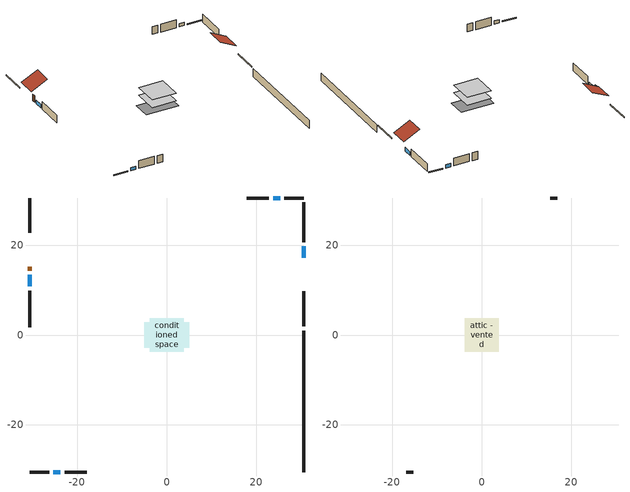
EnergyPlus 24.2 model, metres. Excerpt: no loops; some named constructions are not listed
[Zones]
conditioned space
 floor adiabatic (AdiabaticFloorConstruction): -3.78,-3.78 -3.78,3.78 3.78,3.78 3.78,-3.78 z0.3
 floor foundation (Slab1 construction): -5.06,-2.82 -5.06,2.82 5.06,2.82 5.06,-2.82 z-2.13
 wall outside (RimJoist1 construction): 30.54,1.9 30.54,9.7 z0.3:0.61
 wall outside (RimJoist2 construction): -30.54,-30.54 -26.22,-30.54 z0.3:0.61
 wall outside (RimJoist3 construction): -30.54,30.54 -30.54,22.74 z0.3:0.61
 wall outside (RimJoist4 construction): 30.54,30.54 26.22,30.54 z0.3:0.61
 wall outside (AdiabaticWallConstruction 1): -30.54,15.24 -30.54,14.32 z0.3:2.34
 wall outside (AdiabaticWallConstruction): 30.54,17.21 30.54,19.77 / -30.54,13.39 -30.54,10.83 z0.3:1.46; -25.29,-30.54 -23.7,-30.54 / 25.29,30.54 23.7,30.54 z0.3:1.34
 wall outside (Wall1 construction): 30.54,20.7 30.54,29.62 z0.3:2.74
 wall outside (Wall2 construction): -22.77,-30.54 -17.81,-30.54 z0.3:2.74
 wall outside (Wall3 construction): -30.54,9.91 -30.54,1.75 z0.3:2.74
 wall outside (Wall4 construction): 22.77,30.54 17.81,30.54 z0.3:2.74
 wall foundation (FoundationWall1 construction): 30.54,-30.54 30.54,0.97 z-2.13:0.3
 window (WindowConstruction): 30.54,17.21 30.54,19.77 z0.3:1.46
 window (WindowConstruction 1): -25.29,-30.54 -23.7,-30.54 z0.3:1.34
 window (WindowConstruction 2): -30.54,13.39 -30.54,10.84 z0.3:1.46
 window (WindowConstruction 3): 25.29,30.54 23.7,30.54 z0.3:1.34
 door (Door): -30.54,15.24 -30.54,14.32 z0.3:2.34
 ceiling adiabatic (AdiabaticFloorConstruction): 3.78,-3.78 3.78,3.78 -3.78,3.78 -3.78,-3.78 z0.3
attic - vented
 floor to conditioned space (Floor1 construction Reversed): -3.78,-3.78 -3.78,3.78 3.78,3.78 3.78,-3.78 z2.74
 wall outside (Wall5 construction): -16.89,-30.54 -15.26,-30.54 z0.3:2.74
 wall outside (Wall6 construction): 16.89,30.54 15.26,30.54 z0.3:2.74
 roof outside (Roof1 construction): 30.54,16.28,2.74 25.49,16.28,5.27 25.49,10.63,5.27 30.54,10.63,2.74
 roof outside (Roof2 construction): -30.54,16.17,2.74 -25.49,16.17,5.27 -25.49,21.81,5.27 -30.54,21.81,2.74
[Material] Roughness=Rough; Thermal Absorptance=0.9
Name | Thickness {m} | Conductivity {W/m-K} | Density {kg/m3} | Specific Heat {J/kg-K} | Solar Absorptance | Visible Absorptance
ceiling loosefill ins | 0.169333 | 0.0480833 | 16.02 | 1046.75 | 0.7 | 0.7
ceiling stud and cavity | 0.1397 | 0.0824711 | 65.682 | 1177.47 | 0.7 | 0.7
gypsum board | 0.0127 | 0.160291 | 801 | 837.4 | 0.6 | 0.6
[Construction]
Floor1 construction: ceiling loosefill ins, ceiling stud and cavity, gypsum board
[EnergyManagementSystem:OutputVariable] Update Frequency=ZoneTimestep
Name | EMS Variable | Type of Data in Variable | EMS Program or Subroutine | Units
loads_clg_foundation_walls_annual_outvar; loads_clg_foundation_walls_timeseries_outvar | loads_clg_foundation_walls | Summed | component_loads_program | J
loads_clg_doors_annual_outvar; loads_clg_doors_timeseries_outvar | loads_clg_doors | Summed | component_loads_program | J
loads_clg_windows_conduction_annual_outvar; loads_clg_windows_conduction_timeseries_outvar | loads_clg_windows_conduction | Summed | component_loads_program | J
loads_clg_windows_solar_annual_outvar; loads_clg_windows_solar_timeseries_outvar | loads_clg_windows_solar | Summed | component_loads_program | J
loads_clg_skylights_conduction_annual_outvar; loads_clg_skylights_conduction_timeseries_outvar | loads_clg_skylights_conduction | Summed | component_loads_program | J
loads_clg_skylights_solar_annual_outvar; loads_clg_skylights_solar_timeseries_outvar | loads_clg_skylights_solar | Summed | component_loads_program | J
loads_clg_floors_annual_outvar; loads_clg_floors_timeseries_outvar | loads_clg_floors | Summed | component_loads_program | J
loads_clg_slabs_annual_outvar; loads_clg_slabs_timeseries_outvar | loads_clg_slabs | Summed | component_loads_program | J
loads_clg_internal_mass_annual_outvar; loads_clg_internal_mass_timeseries_outvar | loads_clg_internal_mass | Summed | component_loads_program | J
loads_clg_infil_annual_outvar; loads_clg_infil_timeseries_outvar | loads_clg_infil | Summed | component_loads_program | J
loads_clg_natvent_annual_outvar; loads_clg_natvent_timeseries_outvar | loads_clg_natvent | Summed | component_loads_program | J
loads_clg_mechvent_annual_outvar; loads_clg_mechvent_timeseries_outvar | loads_clg_mechvent | Summed | component_loads_program | J
loads_clg_whf_annual_outvar; loads_clg_whf_timeseries_outvar | loads_clg_whf | Summed | component_loads_program | J
loads_clg_ducts_annual_outvar; loads_clg_ducts_timeseries_outvar | loads_clg_ducts | Summed | component_loads_program | J
loads_clg_intgains_annual_outvar; loads_clg_intgains_timeseries_outvar | loads_clg_intgains | Summed | component_loads_program | J
loads_clg_lighting_annual_outvar; loads_clg_lighting_timeseries_outvar | loads_clg_lighting | Summed | component_loads_program | J
loads_htg_tot_annual_outvar; loads_htg_tot_timeseries_outvar | loads_htg_tot | Summed | total_loads_program | J
loads_clg_tot_annual_outvar; loads_clg_tot_timeseries_outvar | loads_clg_tot | Summed | total_loads_program | J
total_infil_flow_rate_timeseries_outvar | total_infil_flow_rate | Averaged | total_airflows_program | m^3/s
total_mechvent_flow_rate_timeseries_outvar | total_mechvent_flow_rate | Averaged | total_airflows_program | m^3/s
total_natvent_flow_rate_timeseries_outvar | total_natvent_flow_rate | Averaged | total_airflows_program | m^3/s
total_whf_flow_rate_timeseries_outvar | total_whf_flow_rate | Averaged | total_airflows_program | m^3/s
[Schedule:Day:Interval]
cooling season schedule day; cooling season schedule day 2; cooling season schedule default day; natural vent schedule default day: No, 24:00, 0
cooling season schedule day 1; natural vent schedule day: No, 24:00, 1
exterior lighting schedule day 10: No, 01:00, 0.552381, 03:00, 0.510952, 05:00, 0.483333, 06:00, 0.538571, 07:00, 0.607619, 08:00, 0.56619, 09:00, 0.428095, 10:00, 0.345238, 12:00, 0.331429, 13:00, 0.345238, 14:00, 0.386667, 15:00, 0.414286, 16:00, 0.483333, 17:00, 0.607619, 18:00, 0.773333, 19:00, 0.88381, 20:00, 0.939048, 21:00, 0.966667, 22:00, 0.897619, 23:00, 0.773333, 24:00, 0.649048
exterior lighting schedule day 11: No, 01:00, 0.571429, 03:00, 0.528571, 05:00, 0.5, 06:00, 0.557143, 07:00, 0.628571, 08:00, 0.585714, 09:00, 0.442857, 10:00, 0.357143, 12:00, 0.342857, 13:00, 0.357143, 14:00, 0.4, 15:00, 0.428571, 16:00, 0.5, 17:00, 0.628571, 18:00, 0.8, 19:00, 0.914286, 20:00, 0.971429, 21:00, 1, 22:00, 0.928571, 23:00, 0.8, 24:00, 0.671429
exterior lighting schedule day 2: No, 01:00, 0.485714, 03:00, 0.449286, 05:00, 0.425, 06:00, 0.473571, 07:00, 0.534286, 08:00, 0.497857, 09:00, 0.376429, 10:00, 0.303571, 12:00, 0.291429, 13:00, 0.303571, 14:00, 0.34, 15:00, 0.364286, 16:00, 0.425, 17:00, 0.534286, 18:00, 0.68, 19:00, 0.777143, 20:00, 0.825714, 21:00, 0.85, 22:00, 0.789286, 23:00, 0.68, 24:00, 0.570714
exterior lighting schedule day 3: No, 01:00, 0.442857, 03:00, 0.409643, 05:00, 0.3875, 06:00, 0.431786, 07:00, 0.487143, 08:00, 0.453929, 09:00, 0.343214, 10:00, 0.276786, 12:00, 0.265714, 13:00, 0.276786, 14:00, 0.31, 15:00, 0.332143, 16:00, 0.3875, 17:00, 0.487143, 18:00, 0.62, 19:00, 0.708571, 20:00, 0.752857, 21:00, 0.775, 22:00, 0.719643, 23:00, 0.62, 24:00, 0.520357
exterior lighting schedule day 4: No, 01:00, 0.4, 03:00, 0.37, 05:00, 0.35, 06:00, 0.39, 07:00, 0.44, 08:00, 0.41, 09:00, 0.31, 10:00, 0.25, 12:00, 0.24, 13:00, 0.25, 14:00, 0.28, 15:00, 0.3, 16:00, 0.35, 17:00, 0.44, 18:00, 0.56, 19:00, 0.64, 20:00, 0.68, 21:00, 0.7, 22:00, 0.65, 23:00, 0.56, 24:00, 0.47
exterior lighting schedule day 5: No, 01:00, 0.380952, 03:00, 0.352381, 05:00, 0.333333, 06:00, 0.371429, 07:00, 0.419048, 08:00, 0.390476, 09:00, 0.295238, 10:00, 0.238095, 12:00, 0.228571, 13:00, 0.238095, 14:00, 0.266667, 15:00, 0.285714, 16:00, 0.333333, 17:00, 0.419048, 18:00, 0.533333, 19:00, 0.609524, 20:00, 0.647619, 21:00, 0.666667, 22:00, 0.619048, 23:00, 0.533333, 24:00, 0.447619
exterior lighting schedule day 6: No, 01:00, 0.390476, 03:00, 0.36119, 05:00, 0.341667, 06:00, 0.380714, 07:00, 0.429524, 08:00, 0.400238, 09:00, 0.302619, 10:00, 0.244048, 12:00, 0.234286, 13:00, 0.244048, 14:00, 0.273333, 15:00, 0.292857, 16:00, 0.341667, 17:00, 0.429524, 18:00, 0.546667, 19:00, 0.624762, 20:00, 0.66381, 21:00, 0.683333, 22:00, 0.634524, 23:00, 0.546667, 24:00, 0.45881
exterior lighting schedule day 7: No, 01:00, 0.419048, 03:00, 0.387619, 05:00, 0.366667, 06:00, 0.408571, 07:00, 0.460952, 08:00, 0.429524, 09:00, 0.324762, 10:00, 0.261905, 12:00, 0.251429, 13:00, 0.261905, 14:00, 0.293333, 15:00, 0.314286, 16:00, 0.366667, 17:00, 0.460952, 18:00, 0.586667, 19:00, 0.670476, 20:00, 0.712381, 21:00, 0.733333, 22:00, 0.680952, 23:00, 0.586667, 24:00, 0.492381
exterior lighting schedule day 8: No, 01:00, 0.466667, 03:00, 0.431667, 05:00, 0.408333, 06:00, 0.455, 07:00, 0.513333, 08:00, 0.478333, 09:00, 0.361667, 10:00, 0.291667, 12:00, 0.28, 13:00, 0.291667, 14:00, 0.326667, 15:00, 0.35, 16:00, 0.408333, 17:00, 0.513333, 18:00, 0.653333, 19:00, 0.746667, 20:00, 0.793333, 21:00, 0.816667, 22:00, 0.758333, 23:00, 0.653333, 24:00, 0.548333
exterior lighting schedule day 9: No, 01:00, 0.509524, 03:00, 0.47131, 05:00, 0.445833, 06:00, 0.496786, 07:00, 0.560476, 08:00, 0.522262, 09:00, 0.394881, 10:00, 0.318452, 12:00, 0.305714, 13:00, 0.318452, 14:00, 0.356667, 15:00, 0.382143, 16:00, 0.445833, 17:00, 0.560476, 18:00, 0.713333, 19:00, 0.815238, 20:00, 0.86619, 21:00, 0.891667, 22:00, 0.827976, 23:00, 0.713333, 24:00, 0.59869
[Schedule:Week:Daily]
cooling season schedule Week Rule - Jan1-May26: cooling season schedule day, cooling season schedule day, cooling season schedule day, cooling season schedule day, cooling season schedule day, cooling season schedule day, cooling season schedule day, cooling season schedule default day, cooling season schedule default day, cooling season schedule default day, cooling season schedule default day, cooling season schedule default day
cooling season schedule Week Rule - May27-Jun2: cooling season schedule day, cooling season schedule day, cooling season schedule day, cooling season schedule day, cooling season schedule day, cooling season schedule day 1, cooling season schedule day 1, cooling season schedule default day, cooling season schedule default day, cooling season schedule default day, cooling season schedule default day, cooling season schedule default day
cooling season schedule Week Rule - Jun3-Sep29: cooling season schedule day 1, cooling season schedule day 1, cooling season schedule day 1, cooling season schedule day 1, cooling season schedule day 1, cooling season schedule day 1, cooling season schedule day 1, cooling season schedule default day, cooling season schedule default day, cooling season schedule default day, cooling season schedule default day, cooling season schedule default day
cooling season schedule Week Rule - Sep30-Oct6: cooling season schedule day 1, cooling season schedule day 2, cooling season schedule day 2, cooling season schedule day 2, cooling season schedule day 2, cooling season schedule day 2, cooling season schedule day 2, cooling season schedule default day, cooling season schedule default day, cooling season schedule default day, cooling season schedule default day, cooling season schedule default day
cooling season schedule Week Rule - Oct7-Dec31: cooling season schedule day 2, cooling season schedule day 2, cooling season schedule day 2, cooling season schedule day 2, cooling season schedule day 2, cooling season schedule day 2, cooling season schedule day 2, cooling season schedule default day, cooling season schedule default day, cooling season schedule default day, cooling season schedule default day, cooling season schedule default day
natural vent schedule Week Rule - Jan1-Jan6: natural vent schedule day, natural vent schedule day, natural vent schedule default day, natural vent schedule day, natural vent schedule default day, natural vent schedule day, natural vent schedule default day, natural vent schedule default day, natural vent schedule default day, natural vent schedule default day, natural vent schedule default day, natural vent schedule default day
natural vent schedule Week Rule - Jan7-Dec31: natural vent schedule default day, natural vent schedule day, natural vent schedule default day, natural vent schedule day, natural vent schedule default day, natural vent schedule day, natural vent schedule default day, natural vent schedule default day, natural vent schedule default day, natural vent schedule default day, natural vent schedule default day, natural vent schedule default day
[Schedule:Year]
cooling season schedule: cooling season schedule Week Rule - Jan1-May26, 1, 1, 5, 26, cooling season schedule Week Rule - May27-Jun2, 5, 27, 6, 2, cooling season schedule Week Rule - Jun3-Sep29, 6, 3, 9, 29, cooling season schedule Week Rule - Sep30-Oct6, 9, 30, 10, 6, cooling season schedule Week Rule - Oct7-Dec31, 10, 7, 12, 31
natural vent schedule: natural vent schedule Week Rule - Jan1-Jan6, 1, 1, 1, 6, natural vent schedule Week Rule - Jan7-Dec31, 1, 7, 12, 31
[Schedule:File]
hot_water_dishwasher: File=in.schedules.csv; Column Number=5; Rows to Skip at Top=1; Number of Hours of Data=8760; Column Separator=Comma; Interpolate to Timestep=Yes; Minutes per Item=15; Adjust Schedule for Daylight Savings=Yes
